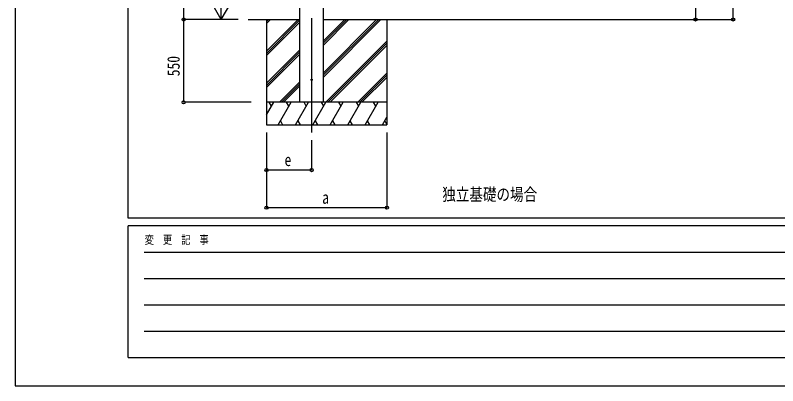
# Model space of a CAD drawing. Units: millimetres, scale not verified. Extents: x -10512 to 10512, y -7425 to 7425.
# Drawn here: x -10512 to -5449, y -7425 to -4965 of the extents above; entities that cross this region are included whole.
import ezdxf
from ezdxf.enums import TextEntityAlignment as Align

# ---------------------------------------------------------------- set-up
doc = ezdxf.new("R2010")
doc.units = ezdxf.units.MM
doc.header["$LTSCALE"] = 40
for name, color, linetype in [('0-2_USER1', 3, 'Continuous'), ('0-3_YKK_12', 2, 'Continuous'), ('0-4_YKK_13', 4, 'Continuous'), ('0-5_YKK_A1', 4, 'Continuous'), ('0-6_YKK_D', 6, 'Continuous'), ('0-7_YKK_ZWAK', 7, 'Continuous')]:
    doc.layers.add(name, color=color, linetype=linetype)
doc.styles.add('ＭＳ ゴシック', font='')
doc.styles.get('ＭＳ ゴシック').set_extended_font_data('MS Gothic')

msp = doc.modelspace()

# ---------------------------------------------------------------- linework, layer by layer
at = {"layer": '0-3_YKK_12'}
msp.add_line((-8544.1, -4983.72), (-8544.1, -5742.93), dxfattribs=at)
at = {"layer": '0-4_YKK_13'}
msp.add_circle((-8544.1, -5392.93), 4.5, dxfattribs=at)
at = {"layer": '0-5_YKK_A1'}
for p, q in [((-8621.85, -5542.93), (-8621.85, -2684.59)), ((-8965.96, -4992.93), (-8621.85, -4992.93)), ((-8844.1, -4992.93), (-8844.1, -5692.93)), ((-8844.1, -5204.15), (-8632.87, -4992.93)), ((-8844.1, -5020.31), (-8816.72, -4992.93)), ((-8844.1, -5006.17), (-8830.86, -4992.93)), ((-8844.1, -5218.3), (-8621.85, -4996.05)), ((-8844.1, -5232.44), (-8621.85, -5010.19)), ((-8466.35, -4992.93), (-6149.8, -4992.93)), ((-8466.35, -5375.19), (-8084.08, -4992.93)), ((-8466.35, -5346.9), (-8112.37, -4992.93)), ((-8466.35, -5361.04), (-8098.23, -4992.93)), ((-8466.35, -5163.06), (-8296.22, -4992.93)), ((-8466.35, -5148.91), (-8310.36, -4992.93)), ((-8466.35, -5134.77), (-8324.5, -4992.93)), ((-8044.1, -4992.93), (-8044.1, -5692.93)), ((-8450.24, -5542.93), (-8044.1, -5136.79)), ((-8436.1, -5542.93), (-8044.1, -5150.93)), ((-8844.1, -5416.29), (-8621.85, -5194.04)), ((-8844.1, -5430.43), (-8621.85, -5208.18)), ((-8421.96, -5542.93), (-8044.1, -5165.07)), ((-8844.1, -5444.57), (-8621.85, -5222.32)), ((-8238.11, -5542.93), (-8044.1, -5348.92)), ((-8223.97, -5542.93), (-8044.1, -5363.06)), ((-8758.61, -5542.93), (-8621.85, -5406.17)), ((-8209.82, -5542.93), (-8044.1, -5377.2)), ((-8744.47, -5542.93), (-8621.85, -5420.31)), ((-8730.32, -5542.93), (-8621.85, -5434.45)), ((-8844.1, -5626.76), (-8795.7, -5542.92)), ((-8044.1, -5542.93), (-8844.1, -5542.93)), ((-8810.7, -5568.91), (-8825.7, -5542.93)), ((-8766.83, -5692.93), (-8680.23, -5542.93)), ((-8695.23, -5568.91), (-8710.23, -5542.93)), ((-8651.36, -5692.93), (-8564.76, -5542.93)), ((-8579.76, -5568.91), (-8594.76, -5542.93)), ((-8535.89, -5692.93), (-8449.29, -5542.93)), ((-8464.29, -5568.91), (-8479.29, -5542.92)), ((-8420.42, -5692.93), (-8333.82, -5542.93)), ((-8348.82, -5568.91), (-8363.82, -5542.93)), ((-8304.95, -5692.93), (-8218.35, -5542.93)), ((-8248.35, -5542.93), (-8233.35, -5568.91)), ((-8189.48, -5692.93), (-8102.88, -5542.93)), ((-8117.88, -5568.91), (-8132.88, -5542.93)), ((-8751.83, -5666.95), (-8736.83, -5692.93)), ((-8636.36, -5666.95), (-8621.36, -5692.93)), ((-8520.89, -5666.95), (-8505.89, -5692.93)), ((-8405.42, -5666.95), (-8390.42, -5692.93)), ((-8289.95, -5666.95), (-8274.95, -5692.93)), ((-8174.48, -5666.95), (-8159.48, -5692.93)), ((-8074.01, -5692.93), (-8044.1, -5641.12)), ((-8059.01, -5666.95), (-8044.1, -5692.78)), ((-8844.1, -5692.93), (-8044.1, -5692.93))]:
    msp.add_line(p, q, dxfattribs=at)
msp.add_lwpolyline([(-8466.35, -5542.93), (-8466.35, -2663.93), (-8486.35, -2663.93), (-8517.2, -2667.17)], dxfattribs=at)
at = {"layer": '0-6_YKK_D'}
for p, q in [((-5744.86, -4992.93), (-5744.86, -2357.65)), ((-5994.86, -2558.47), (-5994.86, -4992.93)), ((-9394.1, -2673.44), (-9394.1, -4992.93)), ((-9144.1, -4992.93), (-9144.1, -4776.42)), ((-9144.1, -4992.93), (-9206.6, -4884.67)), ((-9144.1, -4992.93), (-9081.6, -4884.67)), ((-9031.41, -4992.93), (-9395.1, -4992.93)), ((-9031.41, -4992.93), (-9395.1, -4992.93)), ((-9394.1, -4992.93), (-9394.1, -5542.93)), ((-9031.41, -4992.93), (-9145.1, -4992.93)), ((-6148.8, -4992.93), (-5993.86, -4992.93)), ((-6148.8, -4992.93), (-5743.86, -4992.93)), ((-8945.35, -5542.93), (-9395.1, -5542.93)), ((-8844.1, -5742.93), (-8844.1, -6243.93)), ((-8844.1, -5742.93), (-8844.1, -5993.93)), ((-8044.1, -5742.93), (-8044.1, -6243.93)), ((-8544.1, -5794.3), (-8544.1, -5993.93)), ((-8544.1, -5992.93), (-8844.1, -5992.93)), ((-8044.1, -6242.93), (-8844.1, -6242.93))]:
    msp.add_line(p, q, dxfattribs=at)
for centre in [(-9394.1, -4992.93), (-9394.1, -4992.93), (-5994.86, -4992.93), (-5744.86, -4992.93), (-9394.1, -5542.93), (-8844.1, -5992.93), (-8544.1, -5992.93), (-8844.1, -6242.93), (-8044.1, -6242.93)]:
    msp.add_circle(centre, 10.62, dxfattribs=at)
at = {"layer": '0-7_YKK_ZWAK'}
for p, q in [((-9762.45, -6312.5), (-9762.45, 6937.5)), ((9737.55, -6312.5), (-9762.45, -6312.5)), ((-3262.45, -6362.5), (-9762.45, -6362.5)), ((-9762.45, -7237.5), (-9762.45, -6362.5)), ((-9656.2, -6537.5), (-3387.45, -6537.5)), ((-9656.2, -6712.5), (-3387.45, -6712.5)), ((-9656.2, -6887.5), (-3387.45, -6887.5)), ((-9656.2, -7062.5), (-3387.45, -7062.5)), ((-9762.45, -7237.5), (-3262.45, -7237.5))]:
    msp.add_line(p, q, dxfattribs=at)
msp.add_lwpolyline([(-10512.5, -7425), (10512.5, -7425), (10512.5, 7425), (-10512.5, 7425)], close=True, dxfattribs=at)

# ---------------------------------------------------------------- texts
at = {"layer": '0-2_USER1', "style": 'ＭＳ ゴシック', "width": 0.8}
msp.add_text('独立基礎の場合', height=82.48, dxfattribs=at).set_placement((-7676.73, -6220.43), align=Align.BOTTOM_LEFT)
at = {"layer": '0-6_YKK_D', "style": 'ＭＳ ゴシック', "width": 0.8}
msp.add_text('550', height=82.48, rotation=90, dxfattribs=at).set_placement((-9395.77, -5369.93), align=Align.BOTTOM_LEFT)
for s, p in [('e', (-8724.1, -5991.26)), ('a', (-8474.1, -6241.26))]:
    msp.add_text(s, height=82.48, dxfattribs=at).set_placement(p, align=Align.BOTTOM_LEFT)
at = {"layer": '0-7_YKK_ZWAK', "style": 'ＭＳ ゴシック', "width": 0.8}
msp.add_text('変  更  記  事', height=54.99, dxfattribs=at).set_placement((-9653.28, -6500), align=Align.BOTTOM_LEFT)

doc.saveas('drawing.dxf')
